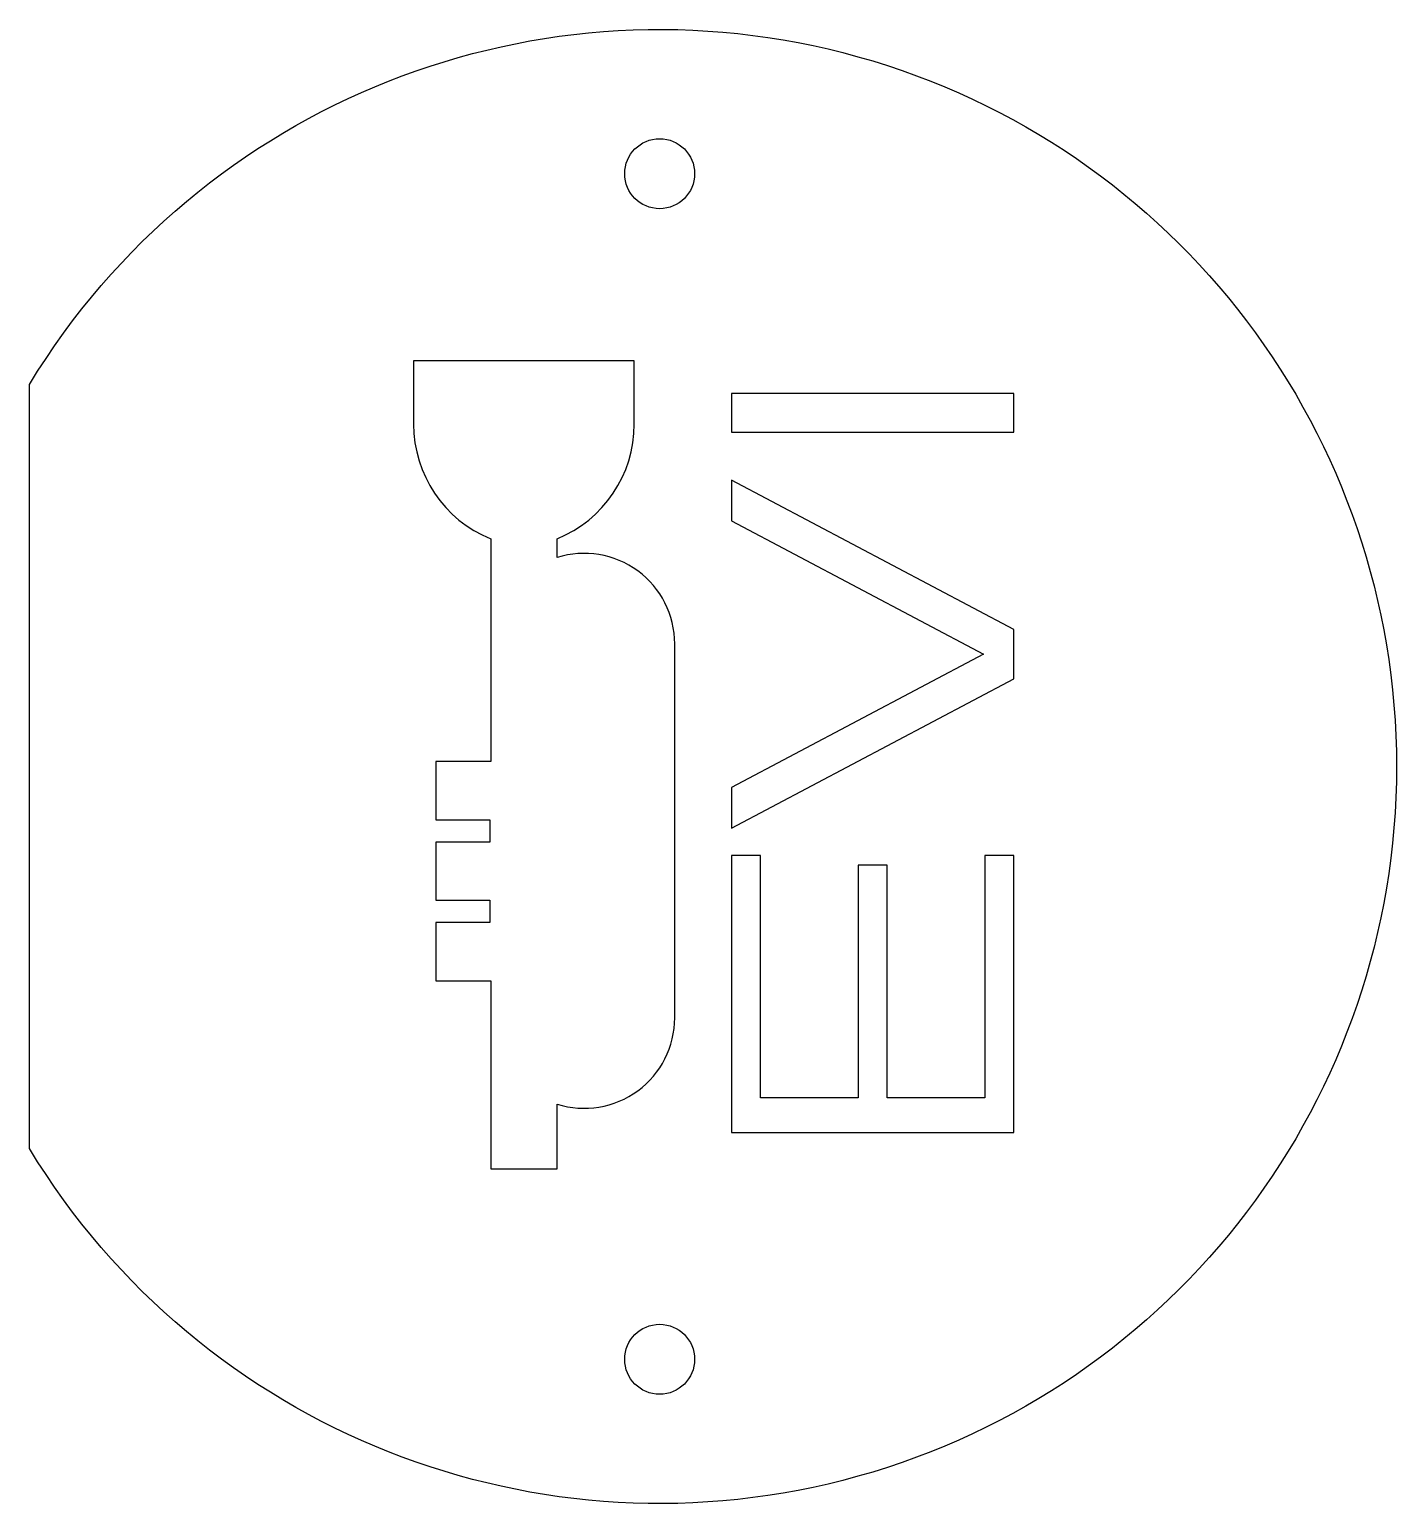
# Model space of a CAD drawing. Header units: millimetres. Extents: x -40.5 to 47.4, y -47.4 to 47.4.
import ezdxf

# ---------------------------------------------------------------- set-up
doc = ezdxf.new("R2010")
doc.units = ezdxf.units.MM
doc.layers.get('0').update_dxf_attribs({"linetype": 'CONTINUOUS'})

msp = doc.modelspace()

# ---------------------------------------------------------------- linework, layer by layer
for points in [[(-40.511, -24.554), (-40.511, 24.554, -3.579111)], [(-6.595, -25.851), (-6.595, -21.699, 0.506873), (0.971, -16.154), (0.971, 7.885, 0.506873), (-6.595, 13.431), (-6.595, 14.634, 0.305347), (-1.637, 21.995), (-1.637, 26.066), (-15.818, 26.066), (-15.818, 21.995, 0.305347), (-10.861, 14.634), (-10.861, 0.32), (-14.386, 0.32), (-14.386, -3.42), (-10.926, -3.42), (-10.926, -4.855), (-14.386, -4.855), (-14.386, -8.595), (-10.926, -8.595), (-10.926, -10.031), (-14.386, -10.031), (-14.386, -13.77), (-10.861, -13.77), (-10.861, -25.851)]]:
    msp.add_lwpolyline(points, format="xyb", close=True)
for points in [[(4.611, 21.493), (22.777, 21.493), (22.777, 23.98), (4.611, 23.98)], [(4.611, -3.964), (22.777, 5.641), (22.777, 8.807), (4.611, 18.412), (4.611, 15.797), (20.825, 7.224), (4.611, -1.349)], [(4.611, -23.52), (22.777, -23.52), (22.777, -5.729), (20.908, -5.729), (20.908, -21.297), (14.628, -21.297), (14.628, -6.35), (12.759, -6.35), (12.759, -21.297), (6.479, -21.297), (6.479, -5.729), (4.611, -5.729)]]:
    msp.add_lwpolyline(points, close=True)
for centre in [(0, 38.1), (0, -38.1)]:
    msp.add_circle(centre, 2.248)

doc.saveas('drawing.dxf')
